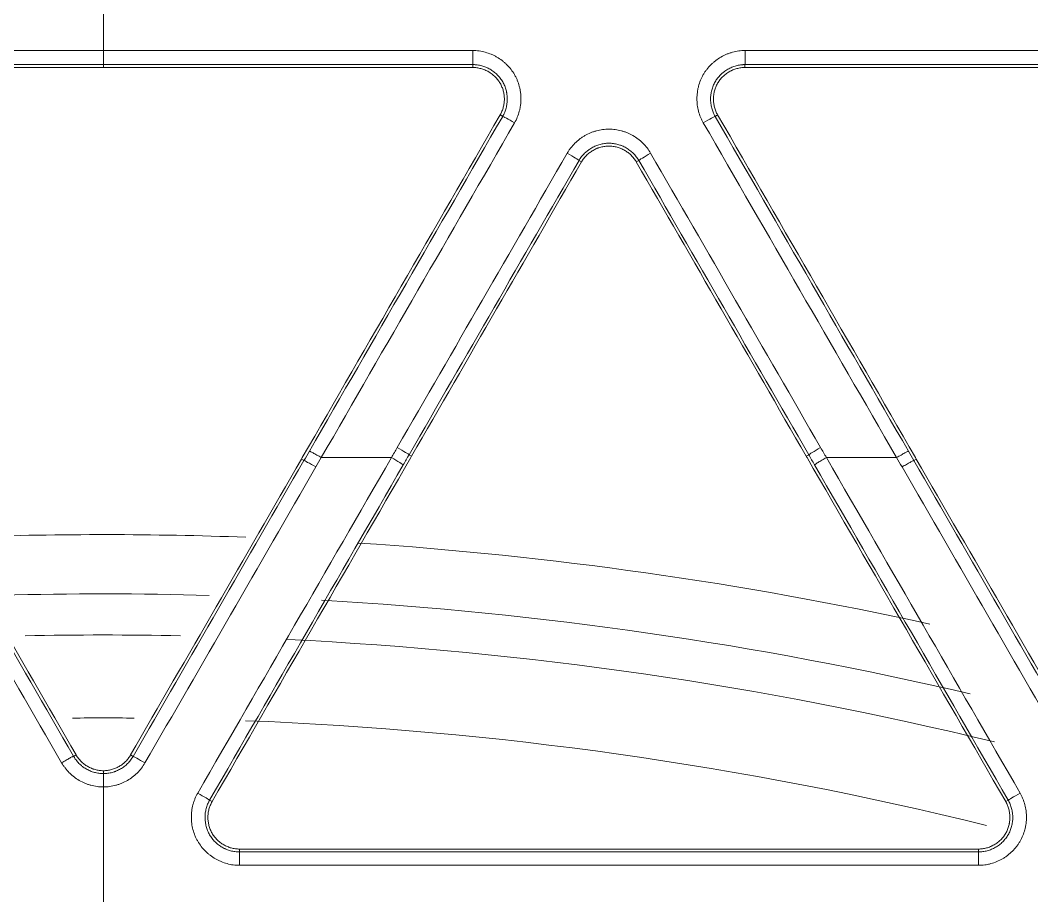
# Model space of a CAD drawing. Header units: inches. Extents: x 405346 to 489838, y -25612 to 14934.
# Drawn here: x 467241.39 to 467276.4, y 4442.67 to 4472.98 of the extents above; entities that cross this region are included whole.
import ezdxf

# ---------------------------------------------------------------- set-up
doc = ezdxf.new("R2010")
doc.units = ezdxf.units.IN
doc.header["$LTSCALE"] = 200
doc.header["$MEASUREMENT"] = 0
doc.layers.add('SS-EQ', color=2, linetype='Continuous', lineweight=20)

# ---------------------------------------------------------------- blocks, each defined once
blk = doc.blocks.new('4way무풍')
at = {"layer": 'SS-EQ'}
for p, q in [((12.787, 149.915), (12.787, 150.014)), ((22.209, 150.014), (22.209, 149.915)), ((13.822, 148.223), (13.735, 148.273)), ((21.262, 148.273), (21.175, 148.223)), ((16.551, 146.648), (16.464, 146.697)), ((18.532, 146.697), (18.446, 146.648)), ((6.944, 136.311), (6.858, 136.361)), ((10.583, 136.51), (10.669, 136.46)), ((24.414, 136.51), (24.328, 136.46)), ((28.053, 136.311), (28.139, 136.361)), ((0.943, 126.116), (1.03, 126.066)), ((0, 125.47), (0, 125.571)), ((3.677, 124.549), (3.763, 124.499)), ((31.234, 124.499), (31.32, 124.549)), ((4.711, 122.858), (4.711, 122.757)), ((30.286, 122.757), (30.286, 122.858))]:
    blk.add_line(p, q, dxfattribs=at)
for radius, start, end in [(133.744, 87.88673, 92.00608), (133.744, 77.6472, 86.21476), (131.692, 88.40459, 91.53042), (131.692, 76.82896, 86.71186), (130.269, 88.82402, 91.19237), (130.269, 76.30364, 87.19319), (127.397, 89.52279, 90.47837), (127.397, 76.1171, 87.78822)]:
    blk.add_arc((0, 0), radius, start, end, dxfattribs=at)
for centre, major_axis, ratio, start_param, end_param in [((12.787, 150.488), (0, -0.474), 0.001017, 0.034907, 1.598976), ((22.209, 150.488), (0, 0.474), 0.001772, 3.176499, 4.74043), ((14.232, 147.986), (-0.41, 0.237), 0.024681, 4.725297, 6.248268), ((20.765, 147.986), (0.41, 0.237), 0.023164, 0.034916, 1.555459), ((16.054, 146.934), (-0.41, 0.237), 0.024622, 3.17651, 4.725074), ((18.943, 146.934), (0.41, 0.237), 0.023138, 1.555629, 3.106677), ((10.172, 136.746), (-0.41, 0.237), 0.023354, 3.176509, 4.724808), ((24.825, 136.746), (-0.41, -0.237), 0.021503, 4.697303, 6.248271), ((7.354, 136.073), (0.41, -0.237), 0.023154, 1.583368, 3.106677), ((9.971, 136.398), (-0.41, 0.237), 0.023327, 3.176508, 4.724769), ((1.44, 125.829), (0.41, -0.237), 0.020821, 1.582645, 3.106678), ((3.267, 124.785), (0.41, -0.237), 0.020705, 0.034914, 1.582357), ((31.73, 124.785), (-0.41, -0.237), 0.018492, 4.697856, 6.248273), ((4.711, 122.284), (0, 0.474), 0.000502, 4.735526, 6.248279), ((30.286, 122.284), (0, 0.474), 0.003262, 4.735156, 6.248279)]:
    blk.add_ellipse(centre, major_axis=major_axis, ratio=ratio, start_param=start_param, end_param=end_param, dxfattribs=at)
for points, knots in [([(-346.359, 0), (-346.359, 27.812), (-346.359, 55.623), (-346.359, 97.341), (-346.359, 111.247), (-346.359, 139.059), (-346.359, 152.964), (-346.359, 180.776), (-346.359, 194.682), (-346.359, 222.494), (-346.359, 236.4), (-346.358, 257.259), (-346.358, 264.212), (-346.359, 272.903), (-346.359, 274.641), (-346.359, 277.248), (-346.359, 278.117), (-346.358, 279.856), (-346.358, 280.725), (-346.358, 282.028), (-346.358, 282.463), (-346.358, 283.332), (-346.359, 283.767), (-346.359, 284.419), (-346.359, 284.636), (-346.359, 285.07), (-346.358, 285.288), (-346.355, 285.722), (-346.353, 285.939), (-346.345, 286.374), (-346.34, 286.591), (-346.322, 287.243), (-346.305, 287.677), (-346.262, 288.546), (-346.235, 288.98), (-346.174, 289.848), (-346.138, 290.283), (-346.078, 290.934), (-346.057, 291.151), (-346.012, 291.584), (-345.894, 292.666), (-345.748, 293.74), (-345.479, 295.449), (-345.327, 296.299), (-344.817, 298.834), (-344.407, 300.504), (-343.687, 302.982), (-343.172, 304.624), (-342.294, 307.059), (-341.638, 308.662), (-341.119, 309.858), (-340.941, 310.255), (-340.713, 310.75), (-340.668, 310.849), (-340.576, 311.047), (-340.437, 311.342), (-339.919, 312.422), (-339.029, 314.158), (-338.177, 315.659), (-336.854, 317.88), (-335.912, 319.32), (-334.41, 321.417), (-333.378, 322.795), (-331.741, 324.8), (-330.589, 326.095), (-329.702, 327.05), (-329.403, 327.366), (-329.023, 327.757), (-328.947, 327.835), (-328.795, 327.991), (-328.566, 328.224), (-327.719, 329.07), (-326.303, 330.411), (-324.35, 332.11), (-322.332, 333.721), (-320.944, 334.737), (-319.535, 335.723), (-318.819, 336.202), (-317.367, 337.129), (-315.893, 338.027), (-314.376, 338.866), (-313.222, 339.472), (-312.835, 339.671), (-312.249, 339.962), (-312.054, 340.059), (-311.662, 340.249), (-309.896, 341.094), (-308.103, 341.848), (-305.68, 342.749), (-304.055, 343.315), (-302.408, 343.812), (-299.923, 344.505), (-298.245, 344.898), (-295.697, 345.381), (-294.842, 345.525), (-293.766, 345.682), (-293.551, 345.712), (-293.119, 345.77), (-292.903, 345.798), (-292.254, 345.879), (-291.821, 345.928), (-290.523, 346.062), (-289.657, 346.132), (-288.357, 346.21), (-287.924, 346.231), (-287.057, 346.265), (-286.624, 346.277), (-285.974, 346.288), (-285.757, 346.29), (-285.323, 346.293), (-285.107, 346.293), (-284.673, 346.294), (-284.456, 346.293), (-284.023, 346.293), (-283.806, 346.293), (-283.155, 346.292), (-282.722, 346.292), (-281.855, 346.292), (-281.421, 346.292), (-280.12, 346.293), (-279.253, 346.293), (-277.519, 346.294), (-276.652, 346.294), (-274.05, 346.294), (-272.316, 346.294), (-267.113, 346.293), (-263.645, 346.293), (-256.707, 346.293), (-253.239, 346.293), (-242.833, 346.293), (-235.896, 346.294), (-222.022, 346.294), (-215.084, 346.294), (-194.273, 346.294), (-180.398, 346.294), (-152.65, 346.294), (-138.775, 346.294), (-111.027, 346.294), (-97.152, 346.294), (-69.403, 346.294), (-55.529, 346.294), (-34.718, 346.294), (-27.78, 346.294), (-13.906, 346.294), (-6.969, 346.294), (-0.032, 346.294)], [0, 0, 0, 0, 0.125, 0.125, 0.1875, 0.1875, 0.25, 0.25, 0.3125, 0.3125, 0.375, 0.375, 0.40625, 0.40625, 0.414063, 0.414063, 0.417969, 0.417969, 0.421875, 0.421875, 0.423828, 0.423828, 0.425781, 0.425781, 0.426758, 0.426758, 0.427734, 0.427734, 0.428711, 0.428711, 0.429688, 0.429688, 0.431641, 0.431641, 0.433594, 0.433594, 0.435547, 0.435547, 0.436523, 0.436523, 0.4375, 0.441406, 0.441406, 0.445313, 0.445313, 0.453125, 0.453125, 0.457031, 0.460938, 0.464844, 0.464844, 0.466797, 0.466797, 0.467285, 0.467285, 0.467773, 0.46875, 0.472656, 0.476563, 0.476563, 0.484375, 0.484375, 0.488281, 0.492188, 0.496094, 0.496094, 0.498047, 0.498047, 0.498535, 0.498535, 0.499023, 0.5, 0.503906, 0.507813, 0.511719, 0.515625, 0.515625, 0.519531, 0.519531, 0.523438, 0.527344, 0.527344, 0.529297, 0.529297, 0.530273, 0.530273, 0.53125, 0.539063, 0.539063, 0.542969, 0.546875, 0.546875, 0.554688, 0.554688, 0.558594, 0.558594, 0.55957, 0.55957, 0.560547, 0.560547, 0.5625, 0.5625, 0.566406, 0.566406, 0.568359, 0.568359, 0.570313, 0.570313, 0.571289, 0.571289, 0.572266, 0.572266, 0.573242, 0.573242, 0.574219, 0.574219, 0.576172, 0.576172, 0.578125, 0.578125, 0.582031, 0.582031, 0.585938, 0.585938, 0.59375, 0.59375, 0.609375, 0.609375, 0.625, 0.625, 0.65625, 0.65625, 0.6875, 0.6875, 0.75, 0.75, 0.8125, 0.8125, 0.875, 0.875, 0.9375, 0.9375, 0.96875, 0.96875, 1, 1, 1, 1]), ([(0.032, 346.294), (6.969, 346.294), (13.906, 346.294), (27.78, 346.294), (34.717, 346.294), (55.528, 346.294), (69.403, 346.294), (97.151, 346.294), (111.025, 346.294), (138.774, 346.294), (152.648, 346.294), (180.396, 346.294), (194.27, 346.294), (215.082, 346.294), (222.019, 346.294), (235.893, 346.294), (242.83, 346.293), (253.236, 346.293), (256.704, 346.293), (263.641, 346.293), (267.11, 346.293), (272.313, 346.294), (274.047, 346.294), (276.648, 346.294), (277.516, 346.294), (279.25, 346.293), (280.117, 346.293), (281.418, 346.292), (281.851, 346.292), (282.718, 346.292), (283.152, 346.292), (283.802, 346.293), (284.019, 346.293), (284.453, 346.293), (284.669, 346.294), (285.103, 346.293), (285.32, 346.293), (285.753, 346.29), (285.97, 346.288), (286.62, 346.277), (287.054, 346.265), (287.92, 346.231), (288.353, 346.21), (289.653, 346.132), (290.519, 346.062), (291.818, 345.929), (292.25, 345.88), (292.899, 345.799), (293.116, 345.771), (293.548, 345.712), (294.627, 345.561), (295.697, 345.381), (298.249, 344.897), (299.929, 344.504), (302.417, 343.81), (304.065, 343.312), (305.692, 342.745), (308.116, 341.843), (309.711, 341.171), (311.481, 340.335), (311.677, 340.241), (312.069, 340.051), (312.265, 339.955), (312.851, 339.663), (313.238, 339.464), (314.393, 338.857), (315.91, 338.017), (317.385, 337.118), (318.837, 336.19), (319.553, 335.711), (320.962, 334.724), (322.351, 333.707), (324.369, 332.094), (326.323, 330.393), (327.582, 329.199), (328.355, 328.434), (328.586, 328.204), (328.815, 327.97), (328.968, 327.815), (329.044, 327.736), (329.423, 327.345), (329.723, 327.029), (330.61, 326.072), (331.762, 324.776), (333.399, 322.77), (334.43, 321.391), (335.932, 319.291), (336.873, 317.85), (338.196, 315.627), (339.047, 314.124), (339.838, 312.579), (340.313, 311.601), (340.454, 311.306), (340.593, 311.01), (340.685, 310.812), (340.731, 310.713), (340.958, 310.218), (341.136, 309.82), (341.654, 308.624), (342.309, 307.019), (343.186, 304.582), (343.7, 302.939), (344.419, 300.459), (344.828, 298.787), (345.336, 296.251), (345.487, 295.4), (345.755, 293.69), (345.871, 292.83), (345.994, 291.749), (346.017, 291.532), (346.062, 291.099), (346.083, 290.881), (346.143, 290.23), (346.178, 289.796), (346.239, 288.927), (346.265, 288.492), (346.307, 287.624), (346.324, 287.189), (346.342, 286.538), (346.347, 286.32), (346.354, 285.886), (346.356, 285.669), (346.359, 285.234), (346.359, 285.017), (346.359, 284.582), (346.359, 284.365), (346.359, 283.714), (346.358, 283.279), (346.358, 282.41), (346.358, 281.976), (346.358, 280.672), (346.358, 279.803), (346.359, 278.065), (346.359, 277.196), (346.359, 274.59), (346.359, 272.852), (346.358, 264.162), (346.359, 257.21), (346.359, 236.355), (346.359, 222.452), (346.359, 194.646), (346.359, 180.742), (346.359, 152.936), (346.359, 139.033), (346.359, 111.226), (346.359, 69.516), (346.359, 27.806), (346.359, 0)], [0, 0, 0, 0, 0.03125, 0.03125, 0.0625, 0.0625, 0.125, 0.125, 0.1875, 0.1875, 0.25, 0.25, 0.3125, 0.3125, 0.34375, 0.34375, 0.375, 0.375, 0.390625, 0.390625, 0.40625, 0.40625, 0.414062, 0.414062, 0.417969, 0.417969, 0.421875, 0.421875, 0.423828, 0.423828, 0.425781, 0.425781, 0.426758, 0.426758, 0.427734, 0.427734, 0.428711, 0.428711, 0.429687, 0.429687, 0.431641, 0.431641, 0.433594, 0.433594, 0.4375, 0.4375, 0.439453, 0.439453, 0.44043, 0.44043, 0.441406, 0.445312, 0.445312, 0.453125, 0.453125, 0.457031, 0.460937, 0.460937, 0.46875, 0.46875, 0.469727, 0.469727, 0.470703, 0.470703, 0.472656, 0.472656, 0.476562, 0.480469, 0.480469, 0.484375, 0.484375, 0.488281, 0.492187, 0.496094, 0.5, 0.5, 0.500977, 0.501465, 0.501465, 0.501953, 0.501953, 0.503906, 0.503906, 0.507812, 0.511719, 0.515625, 0.515625, 0.523437, 0.523437, 0.527344, 0.53125, 0.53125, 0.532227, 0.532715, 0.532715, 0.533203, 0.533203, 0.535156, 0.535156, 0.539062, 0.542969, 0.546875, 0.546875, 0.554687, 0.554687, 0.558594, 0.558594, 0.5625, 0.5625, 0.563477, 0.563477, 0.564453, 0.564453, 0.566406, 0.566406, 0.568359, 0.568359, 0.570312, 0.570312, 0.571289, 0.571289, 0.572266, 0.572266, 0.573242, 0.573242, 0.574219, 0.574219, 0.576172, 0.576172, 0.578125, 0.578125, 0.582031, 0.582031, 0.585937, 0.585937, 0.59375, 0.59375, 0.625, 0.625, 0.6875, 0.6875, 0.75, 0.75, 0.8125, 0.8125, 0.875, 1, 1, 1, 1]), ([(-0.032, 345.099), (-6.961, 345.099), (-13.891, 345.099), (-27.749, 345.099), (-34.679, 345.098), (-55.467, 345.098), (-69.326, 345.098), (-97.044, 345.097), (-110.903, 345.097), (-138.621, 345.096), (-152.479, 345.095), (-180.197, 345.093), (-194.056, 345.092), (-214.845, 345.089), (-221.774, 345.088), (-235.633, 345.086), (-242.562, 345.085), (-256.421, 345.082), (-263.351, 345.08), (-272.012, 345.079), (-273.745, 345.079), (-276.343, 345.078), (-277.21, 345.078), (-278.942, 345.077), (-279.808, 345.077), (-281.107, 345.076), (-281.54, 345.076), (-282.407, 345.076), (-282.84, 345.076), (-283.706, 345.075), (-284.139, 345.075), (-284.789, 345.074), (-285.005, 345.073), (-285.438, 345.071), (-285.655, 345.069), (-286.304, 345.059), (-286.737, 345.048), (-287.602, 345.017), (-288.034, 344.996), (-289.33, 344.921), (-290.194, 344.852), (-291.488, 344.721), (-291.92, 344.673), (-292.566, 344.593), (-292.782, 344.565), (-293.212, 344.507), (-294.286, 344.357), (-295.351, 344.179), (-297.891, 343.698), (-299.563, 343.307), (-302.038, 342.614), (-303.678, 342.117), (-305.297, 341.55), (-307.709, 340.648), (-309.296, 339.975), (-311.056, 339.137), (-311.349, 338.996), (-311.641, 338.852), (-311.836, 338.756), (-311.933, 338.707), (-312.418, 338.463), (-312.803, 338.264), (-313.95, 337.656), (-314.704, 337.235), (-316.19, 336.364), (-316.921, 335.913), (-318.363, 334.982), (-319.073, 334.501), (-320.472, 333.511), (-321.848, 332.49), (-323.849, 330.871), (-325.784, 329.163), (-327.03, 327.964), (-327.795, 327.195), (-327.947, 327.04), (-328.25, 326.729), (-328.401, 326.572), (-328.849, 326.101), (-329.144, 325.784), (-330.019, 324.826), (-331.153, 323.527), (-332.763, 321.515), (-333.776, 320.132), (-334.759, 318.728), (-335.235, 318.015), (-336.157, 316.57), (-336.603, 315.837), (-337.465, 314.349), (-338.296, 312.841), (-339.065, 311.29), (-339.481, 310.406), (-339.527, 310.307), (-339.618, 310.11), (-339.754, 309.814), (-340.065, 309.122), (-340.322, 308.526), (-340.821, 307.33), (-341.451, 305.726), (-342.288, 303.29), (-342.776, 301.647), (-343.454, 299.168), (-343.836, 297.496), (-344.302, 294.959), (-344.439, 294.108), (-344.619, 292.825), (-344.701, 292.181), (-344.786, 291.427), (-344.82, 291.103), (-344.842, 290.887), (-344.852, 290.779), (-344.946, 289.806), (-345.01, 288.941), (-345.078, 287.644), (-345.096, 287.211), (-345.116, 286.563), (-345.122, 286.346), (-345.13, 285.914), (-345.133, 285.698), (-345.138, 285.265), (-345.139, 285.049), (-345.14, 284.616), (-345.14, 284.4), (-345.141, 283.751), (-345.141, 283.319), (-345.141, 282.67), (-345.141, 282.453), (-345.141, 282.021), (-345.141, 281.805), (-345.142, 281.156), (-345.142, 280.723), (-345.142, 279.426), (-345.143, 278.561), (-345.144, 276.83), (-345.144, 275.965), (-345.145, 273.37), (-345.145, 271.64), (-345.146, 262.989), (-345.147, 256.068), (-345.152, 235.306), (-345.154, 221.464), (-345.157, 193.781), (-345.158, 179.94), (-345.16, 152.257), (-345.161, 138.415), (-345.162, 110.732), (-345.163, 69.207), (-345.164, 27.683), (-345.164, 0)], [0, 0, 0, 0, 0.03125, 0.03125, 0.0625, 0.0625, 0.125, 0.125, 0.1875, 0.1875, 0.25, 0.25, 0.3125, 0.3125, 0.34375, 0.34375, 0.375, 0.375, 0.40625, 0.40625, 0.414063, 0.414063, 0.417969, 0.417969, 0.421875, 0.421875, 0.423828, 0.423828, 0.425781, 0.425781, 0.427734, 0.427734, 0.428711, 0.428711, 0.429688, 0.429688, 0.431641, 0.431641, 0.433594, 0.433594, 0.4375, 0.4375, 0.439453, 0.439453, 0.44043, 0.44043, 0.441406, 0.445313, 0.445313, 0.453125, 0.453125, 0.457031, 0.460938, 0.460938, 0.46875, 0.46875, 0.469727, 0.470215, 0.470215, 0.470703, 0.470703, 0.472656, 0.472656, 0.476563, 0.476563, 0.480469, 0.480469, 0.484375, 0.484375, 0.488281, 0.492188, 0.496094, 0.5, 0.5, 0.500977, 0.500977, 0.501953, 0.501953, 0.503906, 0.503906, 0.507813, 0.511719, 0.515625, 0.515625, 0.519531, 0.519531, 0.523438, 0.523438, 0.527344, 0.53125, 0.53125, 0.531738, 0.531738, 0.532227, 0.533203, 0.535156, 0.535156, 0.539063, 0.542969, 0.546875, 0.546875, 0.554688, 0.554688, 0.558594, 0.558594, 0.560547, 0.561523, 0.562012, 0.562012, 0.5625, 0.5625, 0.566406, 0.566406, 0.568359, 0.568359, 0.569336, 0.569336, 0.570313, 0.570313, 0.571289, 0.571289, 0.572266, 0.572266, 0.574219, 0.574219, 0.575195, 0.575195, 0.576172, 0.576172, 0.578125, 0.578125, 0.582031, 0.582031, 0.585938, 0.585938, 0.59375, 0.59375, 0.625, 0.625, 0.6875, 0.6875, 0.75, 0.75, 0.8125, 0.8125, 0.875, 1, 1, 1, 1]), ([(345.164, 0), (345.164, 27.72), (345.163, 69.299), (345.162, 110.879), (345.161, 138.598), (345.16, 152.458), (345.159, 180.178), (345.157, 194.038), (345.154, 221.758), (345.152, 235.618), (345.147, 256.407), (345.146, 263.337), (345.145, 272), (345.145, 273.732), (345.144, 276.331), (345.144, 277.197), (345.143, 278.93), (345.142, 279.796), (345.142, 281.095), (345.141, 281.528), (345.141, 282.395), (345.142, 282.828), (345.141, 283.694), (345.141, 284.127), (345.14, 284.777), (345.139, 284.993), (345.136, 285.426), (345.134, 285.643), (345.124, 286.293), (345.113, 286.726), (345.081, 287.592), (345.06, 288.025), (345.009, 288.891), (344.979, 289.324), (344.926, 289.973), (344.898, 290.298), (344.868, 290.622), (344.847, 290.839), (344.836, 290.947), (344.736, 291.92), (344.629, 292.78), (344.379, 294.49), (344.236, 295.34), (343.754, 297.876), (343.361, 299.547), (342.666, 302.024), (342.167, 303.666), (341.312, 306.1), (340.67, 307.703), (340.162, 308.898), (339.901, 309.494), (339.629, 310.086), (339.446, 310.481), (339.353, 310.677), (338.885, 311.657), (338.495, 312.43), (337.684, 313.954), (337.263, 314.706), (336.391, 316.188), (335.94, 316.919), (335.007, 318.359), (334.525, 319.069), (333.532, 320.468), (332.508, 321.846), (330.881, 323.85), (329.736, 325.143), (328.853, 326.097), (328.555, 326.413), (328.177, 326.804), (328.101, 326.882), (327.949, 327.037), (327.721, 327.27), (327.491, 327.5), (326.721, 328.264), (325.466, 329.454), (323.518, 331.149), (321.504, 332.755), (320.119, 333.766), (318.711, 334.748), (317.997, 335.224), (316.546, 336.146), (315.81, 336.592), (314.315, 337.454), (313.557, 337.87), (312.595, 338.371), (312.305, 338.52), (312.014, 338.666), (311.82, 338.764), (311.722, 338.812), (311.235, 339.053), (310.844, 339.24), (309.666, 339.79), (308.875, 340.138), (307.283, 340.799), (305.68, 341.425), (303.244, 342.257), (301.598, 342.742), (299.114, 343.417), (297.436, 343.796), (294.888, 344.258), (294.033, 344.394), (292.957, 344.542), (292.742, 344.57), (292.31, 344.625), (291.663, 344.703), (291.015, 344.771), (289.72, 344.892), (288.856, 344.953), (287.56, 345.018), (287.128, 345.036), (286.48, 345.054), (286.264, 345.059), (285.832, 345.066), (285.615, 345.069), (285.183, 345.072), (284.967, 345.073), (284.535, 345.074), (284.318, 345.075), (283.67, 345.075), (283.237, 345.076), (282.589, 345.076), (282.373, 345.076), (281.94, 345.076), (281.724, 345.076), (281.076, 345.076), (280.643, 345.076), (279.346, 345.077), (278.481, 345.077), (276.752, 345.078), (275.887, 345.078), (273.293, 345.079), (271.563, 345.079), (262.916, 345.08), (255.998, 345.082), (242.162, 345.085), (235.244, 345.086), (221.408, 345.088), (214.49, 345.089), (193.736, 345.092), (179.9, 345.093), (152.228, 345.095), (138.392, 345.096), (110.72, 345.097), (96.884, 345.097), (69.212, 345.098), (55.376, 345.098), (34.622, 345.098), (27.704, 345.099), (13.868, 345.099), (6.95, 345.099), (0.032, 345.099)], [0, 0, 0, 0, 0.125, 0.1875, 0.1875, 0.25, 0.25, 0.3125, 0.3125, 0.375, 0.375, 0.40625, 0.40625, 0.414063, 0.414063, 0.417969, 0.417969, 0.421875, 0.421875, 0.423828, 0.423828, 0.425781, 0.425781, 0.427734, 0.427734, 0.428711, 0.428711, 0.429688, 0.429688, 0.431641, 0.431641, 0.433594, 0.433594, 0.435547, 0.435547, 0.436523, 0.437012, 0.437012, 0.4375, 0.4375, 0.441406, 0.441406, 0.445313, 0.445313, 0.453125, 0.453125, 0.457031, 0.460938, 0.464844, 0.464844, 0.466797, 0.467773, 0.467773, 0.46875, 0.46875, 0.472656, 0.472656, 0.476563, 0.476563, 0.480469, 0.480469, 0.484375, 0.484375, 0.488281, 0.492188, 0.496094, 0.496094, 0.498047, 0.498047, 0.498535, 0.498535, 0.499023, 0.5, 0.5, 0.503906, 0.507813, 0.511719, 0.515625, 0.515625, 0.519531, 0.519531, 0.523438, 0.523438, 0.527344, 0.527344, 0.52832, 0.528809, 0.528809, 0.529297, 0.529297, 0.53125, 0.53125, 0.535156, 0.535156, 0.539063, 0.542969, 0.546875, 0.546875, 0.554688, 0.554688, 0.558594, 0.558594, 0.55957, 0.55957, 0.560547, 0.5625, 0.5625, 0.566406, 0.566406, 0.568359, 0.568359, 0.569336, 0.569336, 0.570313, 0.570313, 0.571289, 0.571289, 0.572266, 0.572266, 0.574219, 0.574219, 0.575195, 0.575195, 0.576172, 0.576172, 0.578125, 0.578125, 0.582031, 0.582031, 0.585938, 0.585938, 0.59375, 0.59375, 0.625, 0.625, 0.65625, 0.65625, 0.6875, 0.6875, 0.75, 0.75, 0.8125, 0.8125, 0.875, 0.875, 0.9375, 0.9375, 0.96875, 0.96875, 1, 1, 1, 1]), ([(0, 150.014), (0, 150.015), (0, 150.019), (0, 150.033), (0, 150.043), (0, 150.069), (0, 150.084), (0, 150.12), (0, 150.141), (0, 150.186), (0, 150.21), (0, 150.263), (0, 150.29), (0, 150.348), (0, 150.378), (0, 150.439), (0, 150.47), (0, 150.501)], [0, 0, 0, 0, 0.125, 0.125, 0.25, 0.25, 0.375, 0.375, 0.5, 0.5, 0.625, 0.625, 0.75, 0.75, 0.875, 0.875, 1, 1, 1, 1]), ([(12.788, 150.501), (12.825, 150.501), (12.861, 150.5), (12.935, 150.495), (12.971, 150.491), (13.079, 150.476), (13.221, 150.447), (13.358, 150.4), (13.443, 150.365), (13.459, 150.357), (13.493, 150.342), (13.542, 150.318), (13.59, 150.293), (13.684, 150.238), (13.745, 150.198), (13.831, 150.132), (13.859, 150.109), (13.901, 150.073), (13.914, 150.061), (13.941, 150.036), (13.954, 150.023), (14.019, 149.959), (14.115, 149.85), (14.196, 149.73), (14.251, 149.635), (14.268, 149.602), (14.3, 149.537), (14.315, 149.504), (14.356, 149.403), (14.379, 149.334), (14.407, 149.229), (14.415, 149.194), (14.425, 149.14), (14.429, 149.122), (14.435, 149.086), (14.437, 149.068), (14.449, 148.977), (14.458, 148.832), (14.449, 148.688), (14.437, 148.598), (14.435, 148.58), (14.429, 148.543), (14.425, 148.525), (14.415, 148.471), (14.407, 148.436), (14.379, 148.331), (14.356, 148.262), (14.301, 148.128), (14.269, 148.063), (14.232, 147.999)], [0, 0, 0, 0, 0.03125, 0.03125, 0.0625, 0.0625, 0.125, 0.1875, 0.1875, 0.203125, 0.203125, 0.21875, 0.25, 0.25, 0.3125, 0.3125, 0.34375, 0.34375, 0.359375, 0.359375, 0.375, 0.375, 0.4375, 0.5, 0.5, 0.53125, 0.53125, 0.5625, 0.5625, 0.625, 0.625, 0.65625, 0.65625, 0.671875, 0.671875, 0.6875, 0.6875, 0.75, 0.8125, 0.8125, 0.828125, 0.828125, 0.84375, 0.84375, 0.875, 0.875, 0.9375, 0.9375, 1, 1, 1, 1]), ([(20.766, 147.999), (20.748, 148.031), (20.73, 148.063), (20.698, 148.129), (20.683, 148.162), (20.642, 148.263), (20.596, 148.401), (20.568, 148.543), (20.557, 148.634), (20.555, 148.652), (20.551, 148.689), (20.547, 148.743), (20.545, 148.798), (20.545, 148.906), (20.55, 148.979), (20.564, 149.087), (20.569, 149.123), (20.58, 149.176), (20.584, 149.194), (20.592, 149.23), (20.596, 149.248), (20.62, 149.336), (20.666, 149.473), (20.729, 149.604), (20.784, 149.699), (20.804, 149.73), (20.844, 149.79), (20.866, 149.82), (20.932, 149.906), (20.98, 149.96), (21.057, 150.037), (21.097, 150.074), (21.139, 150.109), (21.167, 150.132), (21.182, 150.144), (21.254, 150.199), (21.375, 150.279), (21.505, 150.344), (21.589, 150.379), (21.606, 150.386), (21.64, 150.399), (21.658, 150.405), (21.71, 150.423), (21.745, 150.433), (21.85, 150.462), (21.921, 150.476), (22.064, 150.496), (22.137, 150.501), (22.21, 150.501)], [0, 0, 0, 0, 0.03125, 0.03125, 0.0625, 0.0625, 0.125, 0.1875, 0.1875, 0.203125, 0.203125, 0.21875, 0.25, 0.25, 0.3125, 0.3125, 0.34375, 0.34375, 0.359375, 0.359375, 0.375, 0.375, 0.4375, 0.5, 0.5, 0.53125, 0.53125, 0.5625, 0.5625, 0.625, 0.625, 0.65625, 0.671875, 0.671875, 0.6875, 0.6875, 0.75, 0.8125, 0.8125, 0.828125, 0.828125, 0.84375, 0.84375, 0.875, 0.875, 0.9375, 0.9375, 1, 1, 1, 1]), ([(13.822, 148.223), (13.823, 148.226), (13.825, 148.229), (13.828, 148.234), (13.833, 148.243), (13.844, 148.263), (13.865, 148.304), (13.881, 148.339), (13.91, 148.411), (13.926, 148.46), (13.946, 148.536), (13.952, 148.561), (13.962, 148.613), (13.966, 148.639), (13.976, 148.716), (13.983, 148.82), (13.976, 148.923), (13.968, 148.988), (13.966, 149.001), (13.962, 149.027), (13.955, 149.066), (13.946, 149.104), (13.927, 149.179), (13.91, 149.228), (13.881, 149.3), (13.87, 149.324), (13.847, 149.371), (13.835, 149.394), (13.796, 149.462), (13.767, 149.505), (13.703, 149.587), (13.669, 149.626), (13.613, 149.681), (13.594, 149.699), (13.554, 149.733), (13.534, 149.749), (13.472, 149.797), (13.429, 149.825), (13.362, 149.864), (13.327, 149.883), (13.292, 149.9), (13.268, 149.91), (13.256, 149.916), (13.195, 149.941), (13.097, 149.975), (12.996, 149.996), (12.918, 150.007), (12.892, 150.009), (12.853, 150.012), (12.84, 150.013), (12.82, 150.014), (12.81, 150.014), (12.801, 150.014), (12.794, 150.014), (12.791, 150.014), (12.787, 150.014)], [0, 0, 0, 0, 0.003906, 0.003906, 0.007812, 0.015625, 0.03125, 0.0625, 0.0625, 0.125, 0.125, 0.15625, 0.15625, 0.1875, 0.1875, 0.25, 0.3125, 0.3125, 0.328125, 0.328125, 0.34375, 0.375, 0.375, 0.4375, 0.4375, 0.46875, 0.46875, 0.5, 0.5, 0.5625, 0.5625, 0.625, 0.625, 0.65625, 0.65625, 0.6875, 0.6875, 0.75, 0.75, 0.78125, 0.796875, 0.796875, 0.8125, 0.8125, 0.875, 0.9375, 0.9375, 0.96875, 0.96875, 0.984375, 0.984375, 0.992188, 0.996094, 0.996094, 1, 1, 1, 1]), ([(12.787, 149.915), (12.836, 149.915), (12.883, 149.911), (12.977, 149.898), (13.024, 149.889), (13.093, 149.87), (13.116, 149.863), (13.161, 149.847), (13.184, 149.839), (13.25, 149.811), (13.335, 149.769), (13.414, 149.716), (13.462, 149.679), (13.472, 149.672), (13.49, 149.657), (13.518, 149.634), (13.544, 149.61), (13.594, 149.559), (13.626, 149.524), (13.67, 149.468), (13.684, 149.448), (13.71, 149.409), (13.723, 149.388), (13.759, 149.326), (13.801, 149.24), (13.831, 149.15), (13.849, 149.081), (13.855, 149.057), (13.864, 149.01), (13.868, 148.987), (13.877, 148.916), (13.88, 148.868), (13.88, 148.797), (13.879, 148.773), (13.876, 148.725), (13.874, 148.701), (13.865, 148.63), (13.846, 148.537), (13.816, 148.447), (13.78, 148.358), (13.759, 148.315), (13.735, 148.273)], [0, 0, 0, 0, 0.0625, 0.0625, 0.125, 0.125, 0.15625, 0.15625, 0.1875, 0.1875, 0.25, 0.3125, 0.3125, 0.328125, 0.328125, 0.34375, 0.375, 0.375, 0.4375, 0.4375, 0.46875, 0.46875, 0.5, 0.5, 0.5625, 0.625, 0.625, 0.65625, 0.65625, 0.6875, 0.6875, 0.75, 0.75, 0.78125, 0.78125, 0.8125, 0.8125, 0.875, 0.9375, 0.9375, 1, 1, 1, 1]), ([(22.209, 150.014), (22.206, 150.014), (22.203, 150.014), (22.196, 150.014), (22.186, 150.014), (22.164, 150.013), (22.118, 150.011), (22.079, 150.007), (22.002, 149.996), (21.951, 149.986), (21.876, 149.965), (21.851, 149.958), (21.802, 149.941), (21.777, 149.931), (21.705, 149.901), (21.612, 149.855), (21.525, 149.797), (21.473, 149.758), (21.463, 149.75), (21.443, 149.733), (21.413, 149.708), (21.384, 149.681), (21.329, 149.627), (21.294, 149.588), (21.247, 149.526), (21.231, 149.505), (21.202, 149.462), (21.188, 149.44), (21.149, 149.372), (21.126, 149.325), (21.087, 149.229), (21.071, 149.18), (21.051, 149.104), (21.045, 149.079), (21.035, 149.027), (21.031, 149.002), (21.021, 148.924), (21.018, 148.873), (21.018, 148.795), (21.019, 148.769), (21.021, 148.73), (21.022, 148.717), (21.024, 148.691), (21.026, 148.678), (21.034, 148.613), (21.054, 148.511), (21.086, 148.412), (21.116, 148.34), (21.126, 148.316), (21.144, 148.281), (21.15, 148.269), (21.159, 148.252), (21.164, 148.243), (21.168, 148.234), (21.172, 148.229), (21.173, 148.226), (21.175, 148.223)], [0, 0, 0, 0, 0.003906, 0.003906, 0.007812, 0.015625, 0.03125, 0.0625, 0.0625, 0.125, 0.125, 0.15625, 0.15625, 0.1875, 0.1875, 0.25, 0.3125, 0.3125, 0.328125, 0.328125, 0.34375, 0.375, 0.375, 0.4375, 0.4375, 0.46875, 0.46875, 0.5, 0.5, 0.5625, 0.5625, 0.625, 0.625, 0.65625, 0.65625, 0.6875, 0.6875, 0.75, 0.75, 0.78125, 0.78125, 0.796875, 0.796875, 0.8125, 0.8125, 0.875, 0.9375, 0.9375, 0.96875, 0.96875, 0.984375, 0.984375, 0.992188, 0.996094, 0.996094, 1, 1, 1, 1]), ([(21.262, 148.273), (21.238, 148.315), (21.217, 148.358), (21.181, 148.446), (21.166, 148.491), (21.148, 148.56), (21.142, 148.583), (21.133, 148.63), (21.129, 148.654), (21.12, 148.725), (21.114, 148.82), (21.12, 148.915), (21.128, 148.975), (21.13, 148.987), (21.134, 149.01), (21.14, 149.046), (21.148, 149.081), (21.166, 149.149), (21.181, 149.194), (21.208, 149.26), (21.217, 149.282), (21.238, 149.325), (21.25, 149.347), (21.286, 149.409), (21.339, 149.488), (21.402, 149.559), (21.453, 149.609), (21.47, 149.626), (21.507, 149.657), (21.525, 149.672), (21.582, 149.716), (21.622, 149.742), (21.683, 149.778), (21.715, 149.795), (21.747, 149.81), (21.769, 149.82), (21.78, 149.825), (21.835, 149.848), (21.926, 149.879), (22.019, 149.898), (22.113, 149.911), (22.161, 149.915), (22.209, 149.915)], [0, 0, 0, 0, 0.0625, 0.0625, 0.125, 0.125, 0.15625, 0.15625, 0.1875, 0.1875, 0.25, 0.3125, 0.3125, 0.328125, 0.328125, 0.34375, 0.375, 0.375, 0.4375, 0.4375, 0.46875, 0.46875, 0.5, 0.5, 0.5625, 0.625, 0.625, 0.65625, 0.65625, 0.6875, 0.6875, 0.75, 0.75, 0.78125, 0.796875, 0.796875, 0.8125, 0.8125, 0.875, 0.9375, 0.9375, 1, 1, 1, 1]), ([(16.055, 146.947), (16.073, 146.979), (16.092, 147.01), (16.133, 147.071), (16.155, 147.1), (16.222, 147.186), (16.318, 147.295), (16.427, 147.39), (16.5, 147.446), (16.515, 147.456), (16.544, 147.478), (16.59, 147.509), (16.636, 147.537), (16.73, 147.592), (16.795, 147.624), (16.896, 147.666), (16.93, 147.679), (16.981, 147.697), (16.999, 147.702), (17.034, 147.713), (17.052, 147.718), (17.139, 147.742), (17.282, 147.771), (17.426, 147.781), (17.536, 147.781), (17.573, 147.78), (17.645, 147.775), (17.682, 147.771), (17.789, 147.756), (17.86, 147.742), (17.965, 147.713), (18, 147.703), (18.052, 147.685), (18.069, 147.679), (18.103, 147.666), (18.12, 147.659), (18.204, 147.624), (18.335, 147.559), (18.455, 147.479), (18.528, 147.424), (18.542, 147.412), (18.57, 147.389), (18.584, 147.377), (18.626, 147.341), (18.652, 147.316), (18.73, 147.24), (18.778, 147.185), (18.866, 147.071), (18.907, 147.01), (18.943, 146.947)], [0, 0, 0, 0, 0.03125, 0.03125, 0.0625, 0.0625, 0.125, 0.1875, 0.1875, 0.203125, 0.203125, 0.21875, 0.25, 0.25, 0.3125, 0.3125, 0.34375, 0.34375, 0.359375, 0.359375, 0.375, 0.375, 0.4375, 0.5, 0.5, 0.53125, 0.53125, 0.5625, 0.5625, 0.625, 0.625, 0.65625, 0.65625, 0.671875, 0.671875, 0.6875, 0.6875, 0.75, 0.8125, 0.8125, 0.828125, 0.828125, 0.84375, 0.84375, 0.875, 0.875, 0.9375, 0.9375, 1, 1, 1, 1]), ([(18.532, 146.697), (18.531, 146.7), (18.529, 146.703), (18.526, 146.709), (18.521, 146.717), (18.509, 146.737), (18.484, 146.775), (18.461, 146.806), (18.414, 146.868), (18.379, 146.907), (18.324, 146.961), (18.305, 146.979), (18.265, 147.014), (18.245, 147.03), (18.183, 147.077), (18.096, 147.135), (18.003, 147.181), (17.943, 147.206), (17.93, 147.211), (17.906, 147.221), (17.869, 147.234), (17.832, 147.245), (17.757, 147.266), (17.706, 147.276), (17.629, 147.287), (17.603, 147.29), (17.551, 147.293), (17.525, 147.294), (17.446, 147.294), (17.394, 147.29), (17.292, 147.276), (17.241, 147.266), (17.166, 147.245), (17.14, 147.238), (17.091, 147.221), (17.067, 147.211), (16.995, 147.181), (16.948, 147.158), (16.881, 147.119), (16.848, 147.099), (16.815, 147.077), (16.794, 147.061), (16.783, 147.054), (16.731, 147.014), (16.653, 146.946), (16.584, 146.869), (16.536, 146.807), (16.521, 146.786), (16.499, 146.753), (16.492, 146.742), (16.481, 146.726), (16.476, 146.717), (16.471, 146.709), (16.468, 146.703), (16.466, 146.7), (16.464, 146.697)], [0, 0, 0, 0, 0.003906, 0.003906, 0.007812, 0.015625, 0.03125, 0.0625, 0.0625, 0.125, 0.125, 0.15625, 0.15625, 0.1875, 0.1875, 0.25, 0.3125, 0.3125, 0.328125, 0.328125, 0.34375, 0.375, 0.375, 0.4375, 0.4375, 0.46875, 0.46875, 0.5, 0.5, 0.5625, 0.5625, 0.625, 0.625, 0.65625, 0.65625, 0.6875, 0.6875, 0.75, 0.75, 0.78125, 0.796875, 0.796875, 0.8125, 0.8125, 0.875, 0.9375, 0.9375, 0.96875, 0.96875, 0.984375, 0.984375, 0.992187, 0.996094, 0.996094, 1, 1, 1, 1]), ([(16.551, 146.648), (16.575, 146.689), (16.601, 146.729), (16.66, 146.804), (16.691, 146.839), (16.742, 146.89), (16.76, 146.906), (16.796, 146.937), (16.815, 146.953), (16.872, 146.996), (16.951, 147.049), (17.036, 147.091), (17.091, 147.114), (17.103, 147.119), (17.125, 147.127), (17.159, 147.139), (17.193, 147.15), (17.262, 147.169), (17.308, 147.178), (17.379, 147.188), (17.402, 147.191), (17.45, 147.194), (17.474, 147.195), (17.546, 147.195), (17.641, 147.188), (17.734, 147.169), (17.804, 147.15), (17.827, 147.143), (17.872, 147.128), (17.894, 147.119), (17.96, 147.091), (18.003, 147.07), (18.065, 147.035), (18.085, 147.022), (18.125, 146.996), (18.144, 146.982), (18.202, 146.938), (18.274, 146.876), (18.337, 146.805), (18.395, 146.729), (18.422, 146.689), (18.446, 146.648)], [0, 0, 0, 0, 0.0625, 0.0625, 0.125, 0.125, 0.15625, 0.15625, 0.1875, 0.1875, 0.25, 0.3125, 0.3125, 0.328125, 0.328125, 0.34375, 0.375, 0.375, 0.4375, 0.4375, 0.46875, 0.46875, 0.5, 0.5, 0.5625, 0.625, 0.625, 0.65625, 0.65625, 0.6875, 0.6875, 0.75, 0.75, 0.78125, 0.78125, 0.8125, 0.8125, 0.875, 0.9375, 0.9375, 1, 1, 1, 1]), ([(7.132, 136.635), (7.133, 136.635), (7.137, 136.634), (7.149, 136.628), (7.157, 136.624), (7.179, 136.613), (7.192, 136.606), (7.222, 136.59), (7.24, 136.581), (7.277, 136.56), (7.298, 136.549), (7.342, 136.524), (7.365, 136.511), (7.413, 136.484), (7.439, 136.47), (7.49, 136.44), (7.516, 136.426), (7.542, 136.41)], [0, 0, 0, 0, 0.125, 0.125, 0.25, 0.25, 0.375, 0.375, 0.5, 0.5, 0.625, 0.625, 0.75, 0.75, 0.875, 0.875, 1, 1, 1, 1]), ([(9.972, 136.41), (9.972, 136.41), (9.972, 136.41), (10.039, 136.527), (10.106, 136.643), (10.173, 136.759)], [0, 0, 0, 0, 0.000075, 0.000075, 1, 1, 1, 1]), ([(24.826, 136.759), (24.893, 136.643), (24.96, 136.526), (25.027, 136.41), (25.027, 136.41), (25.027, 136.41)], [0, 0, 0, 0, 0.999923, 0.999923, 1, 1, 1, 1]), ([(27.865, 136.635), (27.864, 136.635), (27.86, 136.634), (27.848, 136.628), (27.84, 136.624), (27.818, 136.613), (27.805, 136.606), (27.775, 136.59), (27.758, 136.58), (27.72, 136.56), (27.7, 136.548), (27.656, 136.524), (27.633, 136.511), (27.585, 136.484), (27.56, 136.469), (27.508, 136.44), (27.483, 136.425), (27.456, 136.41)], [0, 0, 0, 0, 0.125, 0.125, 0.25, 0.25, 0.375, 0.375, 0.5, 0.5, 0.625, 0.625, 0.75, 0.75, 0.875, 0.875, 1, 1, 1, 1]), ([(25.027, 136.41), (25, 136.395), (24.974, 136.38), (24.922, 136.349), (24.896, 136.334), (24.847, 136.306), (24.823, 136.292), (24.779, 136.265), (24.758, 136.253), (24.72, 136.23), (24.703, 136.219), (24.673, 136.201), (24.66, 136.192), (24.639, 136.179), (24.63, 136.173), (24.619, 136.165), (24.616, 136.163), (24.615, 136.162)], [0, 0, 0, 0, 0.125, 0.125, 0.25, 0.25, 0.375, 0.375, 0.5, 0.5, 0.625, 0.625, 0.75, 0.75, 0.875, 0.875, 1, 1, 1, 1]), ([(27.644, 136.086), (27.67, 136.101), (27.696, 136.116), (27.747, 136.145), (27.772, 136.159), (27.82, 136.186), (27.843, 136.199), (27.887, 136.224), (27.908, 136.235), (27.945, 136.256), (27.962, 136.265), (27.992, 136.281), (28.005, 136.288), (28.027, 136.299), (28.035, 136.304), (28.048, 136.309), (28.051, 136.311), (28.053, 136.311)], [0, 0, 0, 0, 0.125, 0.125, 0.25, 0.25, 0.375, 0.375, 0.5, 0.5, 0.625, 0.625, 0.75, 0.75, 0.875, 0.875, 1, 1, 1, 1]), ([(-1.444, 125.848), (-1.418, 125.863), (-1.392, 125.878), (-1.341, 125.907), (-1.315, 125.922), (-1.267, 125.949), (-1.244, 125.962), (-1.2, 125.987), (-1.179, 125.998), (-1.142, 126.019), (-1.125, 126.028), (-1.094, 126.044), (-1.081, 126.051), (-1.06, 126.062), (-1.051, 126.067), (-1.039, 126.072), (-1.035, 126.074), (-1.034, 126.074)], [0, 0, 0, 0, 0.125, 0.125, 0.25, 0.25, 0.375, 0.375, 0.5, 0.5, 0.625, 0.625, 0.75, 0.75, 0.875, 0.875, 1, 1, 1, 1]), ([(-1.034, 126.074), (-1.032, 126.074), (-1.029, 126.074), (-1.025, 126.075), (-1.021, 126.076), (-1.017, 126.077), (-1.013, 126.078), (-1.009, 126.079), (-1.005, 126.081), (-1.001, 126.083), (-0.997, 126.085), (-0.992, 126.088), (-0.985, 126.092), (-0.979, 126.095), (-0.973, 126.099), (-0.967, 126.102), (-0.961, 126.106), (-0.955, 126.109), (-0.949, 126.113), (-0.945, 126.115), (-0.943, 126.116)], [0, 0, 0, 0, 0.040811, 0.081623, 0.122436, 0.163249, 0.204063, 0.244878, 0.285694, 0.326511, 0.36733, 0.437627, 0.507924, 0.57822, 0.648517, 0.718813, 0.78911, 0.859407, 0.929703, 1, 1, 1, 1]), ([(-1.034, 126.074), (-1.027, 126.062), (-1.021, 126.051), (-1.007, 126.028), (-0.986, 125.995), (-0.963, 125.963), (-0.916, 125.901), (-0.882, 125.862), (-0.827, 125.807), (-0.807, 125.789), (-0.778, 125.763), (-0.768, 125.754), (-0.748, 125.737), (-0.737, 125.729), (-0.685, 125.689), (-0.599, 125.631), (-0.506, 125.584), (-0.433, 125.553), (-0.408, 125.544), (-0.359, 125.527), (-0.334, 125.519), (-0.259, 125.499), (-0.208, 125.488), (-0.131, 125.478), (-0.092, 125.474), (-0.046, 125.471), (-0.023, 125.471), (-0.013, 125.471), (-0.007, 125.47), (-0.003, 125.47), (0, 125.47)], [0, 0, 0, 0, 0.03125, 0.03125, 0.0625, 0.125, 0.125, 0.25, 0.25, 0.3125, 0.3125, 0.34375, 0.34375, 0.375, 0.375, 0.5, 0.625, 0.625, 0.6875, 0.6875, 0.75, 0.75, 0.875, 0.875, 0.9375, 0.96875, 0.984375, 0.992188, 0.992188, 1, 1, 1, 1]), ([(-0.943, 126.116), (-0.919, 126.075), (-0.866, 125.996), (-0.803, 125.925), (-0.753, 125.875), (-0.735, 125.858), (-0.699, 125.827), (-0.681, 125.812), (-0.624, 125.768), (-0.545, 125.716), (-0.46, 125.673), (-0.405, 125.65), (-0.394, 125.646), (-0.371, 125.637), (-0.338, 125.625), (-0.304, 125.615), (-0.235, 125.596), (-0.189, 125.587), (-0.095, 125.574), (-0.048, 125.571), (0, 125.571)], [0, 0, 0, 0, 0.125, 0.25, 0.25, 0.3125, 0.3125, 0.375, 0.375, 0.5, 0.625, 0.625, 0.65625, 0.65625, 0.6875, 0.75, 0.75, 0.875, 0.875, 1, 1, 1, 1]), ([(0, 125.571), (0.048, 125.571), (0.143, 125.577), (0.236, 125.596), (0.304, 125.615), (0.327, 125.622), (0.373, 125.638), (0.395, 125.646), (0.461, 125.674), (0.546, 125.716), (0.625, 125.769), (0.672, 125.805), (0.682, 125.813), (0.7, 125.828), (0.727, 125.851), (0.753, 125.875), (0.804, 125.925), (0.835, 125.961), (0.892, 126.035), (0.919, 126.075), (0.943, 126.116)], [0, 0, 0, 0, 0.125, 0.25, 0.25, 0.3125, 0.3125, 0.375, 0.375, 0.5, 0.625, 0.625, 0.65625, 0.65625, 0.6875, 0.75, 0.75, 0.875, 0.875, 1, 1, 1, 1]), ([(0, 125.47), (0.026, 125.47), (0.052, 125.471), (0.104, 125.475), (0.13, 125.478), (0.207, 125.488), (0.258, 125.498), (0.332, 125.519), (0.37, 125.53), (0.406, 125.543), (0.431, 125.553), (0.443, 125.558), (0.503, 125.583), (0.596, 125.629), (0.682, 125.686), (0.744, 125.734), (0.764, 125.75), (0.803, 125.785), (0.822, 125.802), (0.877, 125.857), (0.911, 125.896), (0.959, 125.957), (0.981, 125.989), (1.006, 126.027), (1.018, 126.046), (1.023, 126.055), (1.026, 126.061), (1.028, 126.063), (1.03, 126.066)], [0, 0, 0, 0, 0.0625, 0.0625, 0.125, 0.125, 0.25, 0.25, 0.3125, 0.34375, 0.34375, 0.375, 0.375, 0.5, 0.625, 0.625, 0.6875, 0.6875, 0.75, 0.75, 0.875, 0.875, 0.9375, 0.96875, 0.984375, 0.992188, 0.992188, 1, 1, 1, 1]), ([(0, 125.008), (-0.037, 125.008), (-0.074, 125.009), (-0.147, 125.014), (-0.183, 125.018), (-0.291, 125.033), (-0.362, 125.047), (-0.467, 125.076), (-0.502, 125.087), (-0.554, 125.104), (-0.571, 125.111), (-0.605, 125.124), (-0.622, 125.131), (-0.707, 125.166), (-0.837, 125.231), (-0.958, 125.312), (-1.03, 125.368), (-1.044, 125.379), (-1.072, 125.403), (-1.086, 125.415), (-1.128, 125.451), (-1.154, 125.476), (-1.231, 125.553), (-1.279, 125.608), (-1.345, 125.695), (-1.377, 125.739), (-1.411, 125.793), (-1.425, 125.816), (-1.435, 125.832), (-1.439, 125.84), (-1.444, 125.848)], [0, 0, 0, 0, 0.0625, 0.0625, 0.125, 0.125, 0.25, 0.25, 0.3125, 0.3125, 0.34375, 0.34375, 0.375, 0.375, 0.5, 0.625, 0.625, 0.65625, 0.65625, 0.6875, 0.6875, 0.75, 0.75, 0.875, 0.875, 0.9375, 0.96875, 0.984375, 0.984375, 1, 1, 1, 1]), ([(1.44, 125.84), (1.403, 125.777), (1.363, 125.717), (1.275, 125.603), (1.227, 125.549), (1.15, 125.472), (1.124, 125.447), (1.082, 125.411), (1.069, 125.399), (1.04, 125.376), (1.026, 125.365), (0.954, 125.31), (0.834, 125.23), (0.705, 125.165), (0.621, 125.13), (0.604, 125.123), (0.569, 125.11), (0.518, 125.092), (0.466, 125.076), (0.361, 125.047), (0.29, 125.033), (0.182, 125.018), (0.146, 125.014), (0.073, 125.009), (0.037, 125.008), (0, 125.008)], [0, 0, 0, 0, 0.125, 0.125, 0.25, 0.25, 0.3125, 0.3125, 0.34375, 0.34375, 0.375, 0.375, 0.5, 0.625, 0.625, 0.65625, 0.65625, 0.6875, 0.75, 0.75, 0.875, 0.875, 0.9375, 0.9375, 1, 1, 1, 1]), ([(0, 125.008), (0, 125.038), (0, 125.068), (0, 125.126), (0, 125.155), (0, 125.21), (0, 125.236), (0, 125.286), (0, 125.309), (0, 125.351), (0, 125.371), (0, 125.404), (0, 125.419), (0, 125.443), (0, 125.452), (0, 125.466), (0, 125.469), (0, 125.47)], [0, 0, 0, 0, 0.125, 0.125, 0.25, 0.25, 0.375, 0.375, 0.5, 0.5, 0.625, 0.625, 0.75, 0.75, 0.875, 0.875, 1, 1, 1, 1]), ([(4.711, 122.295), (4.675, 122.295), (4.638, 122.296), (4.565, 122.301), (4.529, 122.305), (4.421, 122.319), (4.279, 122.348), (4.142, 122.395), (4.057, 122.431), (4.04, 122.438), (4.007, 122.453), (3.958, 122.477), (3.91, 122.502), (3.816, 122.557), (3.756, 122.597), (3.669, 122.663), (3.641, 122.686), (3.599, 122.722), (3.586, 122.734), (3.559, 122.759), (3.546, 122.772), (3.481, 122.836), (3.385, 122.944), (3.304, 123.064), (3.249, 123.159), (3.232, 123.191), (3.2, 123.257), (3.185, 123.291), (3.143, 123.392), (3.12, 123.461), (3.083, 123.601), (3.069, 123.672), (3.055, 123.78), (3.052, 123.816), (3.048, 123.871), (3.047, 123.89), (3.046, 123.926), (3.046, 123.944), (3.046, 124.035), (3.055, 124.18), (3.082, 124.322), (3.106, 124.41), (3.111, 124.428), (3.121, 124.463), (3.138, 124.515), (3.157, 124.567), (3.198, 124.668), (3.23, 124.733), (3.267, 124.797)], [0, 0, 0, 0, 0.03125, 0.03125, 0.0625, 0.0625, 0.125, 0.1875, 0.1875, 0.203125, 0.203125, 0.21875, 0.25, 0.25, 0.3125, 0.3125, 0.34375, 0.34375, 0.359375, 0.359375, 0.375, 0.375, 0.4375, 0.5, 0.5, 0.53125, 0.53125, 0.5625, 0.5625, 0.625, 0.625, 0.6875, 0.6875, 0.71875, 0.71875, 0.734375, 0.734375, 0.75, 0.75, 0.8125, 0.875, 0.875, 0.890625, 0.890625, 0.90625, 0.9375, 0.9375, 1, 1, 1, 1]), ([(31.732, 124.796), (31.75, 124.765), (31.767, 124.732), (31.799, 124.667), (31.814, 124.633), (31.856, 124.532), (31.901, 124.395), (31.929, 124.253), (31.941, 124.162), (31.943, 124.144), (31.946, 124.108), (31.951, 124.053), (31.953, 123.999), (31.953, 123.89), (31.948, 123.818), (31.934, 123.71), (31.928, 123.674), (31.918, 123.62), (31.914, 123.602), (31.906, 123.567), (31.902, 123.549), (31.878, 123.461), (31.833, 123.324), (31.769, 123.193), (31.714, 123.098), (31.695, 123.067), (31.654, 123.006), (31.633, 122.977), (31.566, 122.89), (31.517, 122.835), (31.415, 122.733), (31.36, 122.686), (31.274, 122.62), (31.244, 122.598), (31.198, 122.568), (31.183, 122.558), (31.152, 122.539), (31.136, 122.529), (31.058, 122.484), (30.928, 122.42), (30.791, 122.372), (30.703, 122.348), (30.685, 122.344), (30.649, 122.335), (30.596, 122.323), (30.542, 122.314), (30.433, 122.3), (30.361, 122.295), (30.287, 122.295)], [0, 0, 0, 0, 0.03125, 0.03125, 0.0625, 0.0625, 0.125, 0.1875, 0.1875, 0.203125, 0.203125, 0.21875, 0.25, 0.25, 0.3125, 0.3125, 0.34375, 0.34375, 0.359375, 0.359375, 0.375, 0.375, 0.4375, 0.5, 0.5, 0.53125, 0.53125, 0.5625, 0.5625, 0.625, 0.625, 0.6875, 0.6875, 0.71875, 0.71875, 0.734375, 0.734375, 0.75, 0.75, 0.8125, 0.875, 0.875, 0.890625, 0.890625, 0.90625, 0.9375, 0.9375, 1, 1, 1, 1]), ([(3.677, 124.549), (3.674, 124.543), (3.67, 124.538), (3.664, 124.526), (3.655, 124.509), (3.634, 124.468), (3.607, 124.409), (3.589, 124.36), (3.573, 124.31), (3.565, 124.285), (3.545, 124.209), (3.526, 124.107), (3.519, 124.004), (3.519, 123.926), (3.52, 123.899), (3.523, 123.847), (3.526, 123.821), (3.536, 123.744), (3.546, 123.693), (3.572, 123.593), (3.588, 123.543), (3.618, 123.471), (3.629, 123.447), (3.652, 123.4), (3.664, 123.376), (3.703, 123.309), (3.761, 123.223), (3.83, 123.145), (3.886, 123.09), (3.905, 123.072), (3.945, 123.038), (3.965, 123.022), (4.027, 122.974), (4.07, 122.946), (4.137, 122.907), (4.172, 122.888), (4.207, 122.871), (4.231, 122.861), (4.243, 122.855), (4.303, 122.83), (4.402, 122.796), (4.503, 122.775), (4.58, 122.765), (4.606, 122.762), (4.645, 122.759), (4.659, 122.758), (4.678, 122.758), (4.685, 122.758), (4.698, 122.757), (4.705, 122.757), (4.711, 122.757)], [0, 0, 0, 0, 0.007812, 0.007812, 0.015625, 0.03125, 0.0625, 0.09375, 0.09375, 0.125, 0.125, 0.1875, 0.25, 0.25, 0.28125, 0.28125, 0.3125, 0.3125, 0.375, 0.375, 0.4375, 0.4375, 0.46875, 0.46875, 0.5, 0.5, 0.5625, 0.625, 0.625, 0.65625, 0.65625, 0.6875, 0.6875, 0.75, 0.75, 0.78125, 0.796875, 0.796875, 0.8125, 0.8125, 0.875, 0.9375, 0.9375, 0.96875, 0.96875, 0.984375, 0.984375, 0.992188, 0.992188, 1, 1, 1, 1]), ([(4.711, 122.858), (4.663, 122.858), (4.615, 122.861), (4.521, 122.874), (4.475, 122.883), (4.406, 122.902), (4.383, 122.909), (4.337, 122.925), (4.315, 122.934), (4.249, 122.961), (4.164, 123.004), (4.084, 123.056), (4.036, 123.093), (4.027, 123.1), (4.008, 123.115), (3.981, 123.138), (3.955, 123.163), (3.904, 123.213), (3.872, 123.248), (3.829, 123.305), (3.815, 123.324), (3.788, 123.364), (3.775, 123.384), (3.739, 123.446), (3.698, 123.532), (3.667, 123.622), (3.649, 123.691), (3.644, 123.715), (3.635, 123.762), (3.631, 123.786), (3.622, 123.856), (3.619, 123.904), (3.619, 123.975), (3.619, 123.999), (3.623, 124.047), (3.625, 124.071), (3.634, 124.142), (3.652, 124.236), (3.682, 124.326), (3.718, 124.414), (3.739, 124.457), (3.763, 124.499)], [0, 0, 0, 0, 0.0625, 0.0625, 0.125, 0.125, 0.15625, 0.15625, 0.1875, 0.1875, 0.25, 0.3125, 0.3125, 0.328125, 0.328125, 0.34375, 0.375, 0.375, 0.4375, 0.4375, 0.46875, 0.46875, 0.5, 0.5, 0.5625, 0.625, 0.625, 0.65625, 0.65625, 0.6875, 0.6875, 0.75, 0.75, 0.78125, 0.78125, 0.8125, 0.8125, 0.875, 0.9375, 0.9375, 1, 1, 1, 1]), ([(30.286, 122.757), (30.292, 122.757), (30.299, 122.757), (30.312, 122.758), (30.332, 122.758), (30.377, 122.76), (30.442, 122.767), (30.494, 122.776), (30.545, 122.786), (30.57, 122.793), (30.646, 122.813), (30.744, 122.847), (30.837, 122.894), (30.905, 122.933), (30.927, 122.946), (30.971, 122.976), (30.992, 122.991), (31.054, 123.038), (31.093, 123.072), (31.167, 123.145), (31.201, 123.184), (31.249, 123.246), (31.265, 123.267), (31.294, 123.311), (31.308, 123.333), (31.347, 123.401), (31.392, 123.494), (31.425, 123.593), (31.445, 123.668), (31.45, 123.694), (31.46, 123.745), (31.464, 123.771), (31.474, 123.848), (31.477, 123.9), (31.477, 123.978), (31.477, 124.004), (31.474, 124.043), (31.473, 124.056), (31.471, 124.082), (31.469, 124.095), (31.461, 124.16), (31.441, 124.262), (31.408, 124.36), (31.379, 124.432), (31.368, 124.456), (31.351, 124.491), (31.345, 124.503), (31.336, 124.52), (31.333, 124.526), (31.326, 124.538), (31.323, 124.543), (31.32, 124.549)], [0, 0, 0, 0, 0.007813, 0.007813, 0.015625, 0.03125, 0.0625, 0.09375, 0.09375, 0.125, 0.125, 0.1875, 0.25, 0.25, 0.28125, 0.28125, 0.3125, 0.3125, 0.375, 0.375, 0.4375, 0.4375, 0.46875, 0.46875, 0.5, 0.5, 0.5625, 0.625, 0.625, 0.65625, 0.65625, 0.6875, 0.6875, 0.75, 0.75, 0.78125, 0.78125, 0.796875, 0.796875, 0.8125, 0.8125, 0.875, 0.9375, 0.9375, 0.96875, 0.96875, 0.984375, 0.984375, 0.992187, 0.992187, 1, 1, 1, 1]), ([(31.234, 124.499), (31.258, 124.457), (31.279, 124.415), (31.314, 124.327), (31.329, 124.282), (31.348, 124.212), (31.353, 124.189), (31.362, 124.142), (31.366, 124.118), (31.375, 124.047), (31.381, 123.952), (31.375, 123.857), (31.367, 123.798), (31.366, 123.786), (31.362, 123.762), (31.355, 123.727), (31.348, 123.692), (31.33, 123.623), (31.315, 123.578), (31.288, 123.512), (31.278, 123.49), (31.257, 123.447), (31.246, 123.426), (31.21, 123.363), (31.157, 123.285), (31.093, 123.213), (31.043, 123.163), (31.025, 123.146), (30.989, 123.115), (30.97, 123.1), (30.913, 123.057), (30.874, 123.03), (30.812, 122.994), (30.78, 122.978), (30.748, 122.962), (30.726, 122.952), (30.715, 122.947), (30.66, 122.924), (30.57, 122.893), (30.477, 122.874), (30.382, 122.861), (30.334, 122.858), (30.286, 122.858)], [0, 0, 0, 0, 0.0625, 0.0625, 0.125, 0.125, 0.15625, 0.15625, 0.1875, 0.1875, 0.25, 0.3125, 0.3125, 0.328125, 0.328125, 0.34375, 0.375, 0.375, 0.4375, 0.4375, 0.46875, 0.46875, 0.5, 0.5, 0.5625, 0.625, 0.625, 0.65625, 0.65625, 0.6875, 0.6875, 0.75, 0.75, 0.78125, 0.796875, 0.796875, 0.8125, 0.8125, 0.875, 0.9375, 0.9375, 1, 1, 1, 1])]:
    blk.add_open_spline(points, degree=3, knots=knots, dxfattribs=at)
for points, degree in [([(0, 152.605), (0, 151.904), (0, 151.202), (0, 150.501)], 3), ([(-12.788, 150.501), (-8.525, 150.501), (-4.263, 150.501), (0, 150.501)], 3), ([(0, 150.501), (4.263, 150.501), (8.525, 150.501), (12.788, 150.501)], 3), ([(22.21, 150.501), (30.736, 150.501), (39.261, 150.501), (47.786, 150.5)], 3), ([(0, 150.014), (-4.262, 150.014), (-8.525, 150.014), (-12.787, 150.014)], 3), ([(0, 149.915), (-4.262, 149.915), (-8.525, 149.915), (-12.787, 149.915)], 3), ([(0, 149.915), (0, 150.014)], 1), ([(12.787, 150.014), (8.525, 150.014), (4.263, 150.014), (0, 150.014)], 3), ([(12.787, 149.915), (8.525, 149.915), (4.263, 149.915), (0, 149.915)], 3), ([(47.784, 150.014), (39.259, 150.014), (30.734, 150.014), (22.209, 150.014)], 3), ([(47.784, 149.915), (39.259, 149.915), (30.734, 149.915), (22.209, 149.915)], 3), ([(6.886, 136.41), (9.169, 140.365), (11.452, 144.319), (13.735, 148.273)], 3), ([(7.132, 136.635), (9.362, 140.498), (11.592, 144.36), (13.822, 148.223)], 3), ([(21.175, 148.223), (23.405, 144.36), (25.635, 140.498), (27.865, 136.635)], 3), ([(21.262, 148.273), (23.545, 144.319), (25.828, 140.365), (28.111, 136.41)], 3), ([(14.232, 147.999), (12.002, 144.136), (9.772, 140.273), (7.542, 136.41)], 3), ([(27.456, 136.41), (25.226, 140.273), (22.996, 144.136), (20.766, 147.999)], 3), ([(10.173, 136.759), (12.133, 140.155), (14.094, 143.551), (16.055, 146.947)], 3), ([(18.943, 146.947), (20.904, 143.551), (22.865, 140.155), (24.826, 136.759)], 3), ([(16.464, 146.697), (14.504, 143.301), (12.543, 139.906), (10.583, 136.51)], 3), ([(16.551, 146.648), (14.59, 143.252), (12.629, 139.856), (10.669, 136.46)], 3), ([(24.328, 136.46), (22.367, 139.856), (20.407, 143.252), (18.446, 146.648)], 3), ([(24.414, 136.51), (22.454, 139.906), (20.493, 143.301), (18.532, 146.697)], 3), ([(6.944, 136.311), (7.007, 136.419), (7.069, 136.527), (7.132, 136.635)], 3), ([(27.865, 136.635), (27.928, 136.527), (27.99, 136.419), (28.053, 136.311)], 3), ([(-6.944, 136.311), (-4.974, 132.898), (-3.004, 129.486), (-1.034, 126.074)], 3), ([(-6.857, 136.361), (-4.886, 132.946), (-2.914, 129.531), (-0.943, 126.116)], 3), ([(6.858, 136.361), (4.886, 132.946), (2.914, 129.531), (0.943, 126.116)], 3), ([(1.03, 126.066), (3.001, 129.481), (4.973, 132.896), (6.944, 136.311)], 3), ([(3.267, 124.797), (5.502, 128.668), (7.737, 132.539), (9.972, 136.41)], 3), ([(10.64, 136.41), (8.348, 132.44), (6.056, 128.47), (3.763, 124.499)], 3), ([(6.858, 136.361), (6.867, 136.377), (6.877, 136.394), (6.886, 136.41)], 3), ([(7.542, 136.41), (7.479, 136.302), (7.417, 136.194), (7.354, 136.086)], 3), ([(9.972, 136.41), (9.162, 136.41), (8.352, 136.41), (7.542, 136.41)], 3), ([(10.583, 136.51), (10.516, 136.394), (10.448, 136.278), (10.381, 136.161)], 3), ([(10.669, 136.46), (10.659, 136.443), (10.65, 136.427), (10.64, 136.41)], 3), ([(24.357, 136.41), (24.347, 136.427), (24.338, 136.443), (24.328, 136.46)], 3), ([(31.234, 124.499), (28.941, 128.47), (26.649, 132.44), (24.357, 136.41)], 3), ([(24.615, 136.162), (24.548, 136.278), (24.481, 136.394), (24.414, 136.51)], 3), ([(27.456, 136.41), (26.647, 136.41), (25.837, 136.41), (25.027, 136.41)], 3), ([(25.027, 136.41), (27.262, 132.539), (29.497, 128.668), (31.732, 124.796)], 3), ([(27.644, 136.086), (27.581, 136.194), (27.519, 136.302), (27.456, 136.41)], 3), ([(28.053, 136.311), (30.022, 132.899), (31.992, 129.487), (33.962, 126.075)], 3), ([(28.111, 136.41), (28.12, 136.394), (28.13, 136.377), (28.139, 136.361)], 3), ([(28.139, 136.361), (30.109, 132.949), (32.079, 129.537), (34.049, 126.125)], 3), ([(-1.444, 125.848), (-3.414, 129.261), (-5.384, 132.673), (-7.354, 136.086)], 3), ([(7.354, 136.086), (5.383, 132.671), (3.411, 129.256), (1.44, 125.84)], 3), ([(10.381, 136.161), (8.147, 132.291), (5.912, 128.42), (3.677, 124.549)], 3), ([(31.32, 124.549), (29.085, 128.42), (26.85, 132.291), (24.615, 136.162)], 3), ([(33.554, 125.849), (31.584, 129.261), (29.614, 132.673), (27.644, 136.086)], 3), ([(0, 125.008), (0, 124.756), (0, 124.504), (0, 124.251)], 3), ([(0, 124.251), (0, 122.238), (0, 120.226), (0, 118.213)], 3), ([(4.711, 122.858), (13.236, 122.858), (21.761, 122.858), (30.286, 122.858)], 3), ([(4.711, 122.757), (13.236, 122.757), (21.761, 122.757), (30.286, 122.757)], 3), ([(30.287, 122.295), (21.762, 122.295), (13.237, 122.295), (4.711, 122.295)], 3)]:
    blk.add_open_spline(points, degree=degree, dxfattribs=at)

msp = doc.modelspace()

# ---------------------------------------------------------------- block references
msp.add_blockref('4way무풍', (467244.268, 4321.426))

doc.saveas('drawing.dxf')
